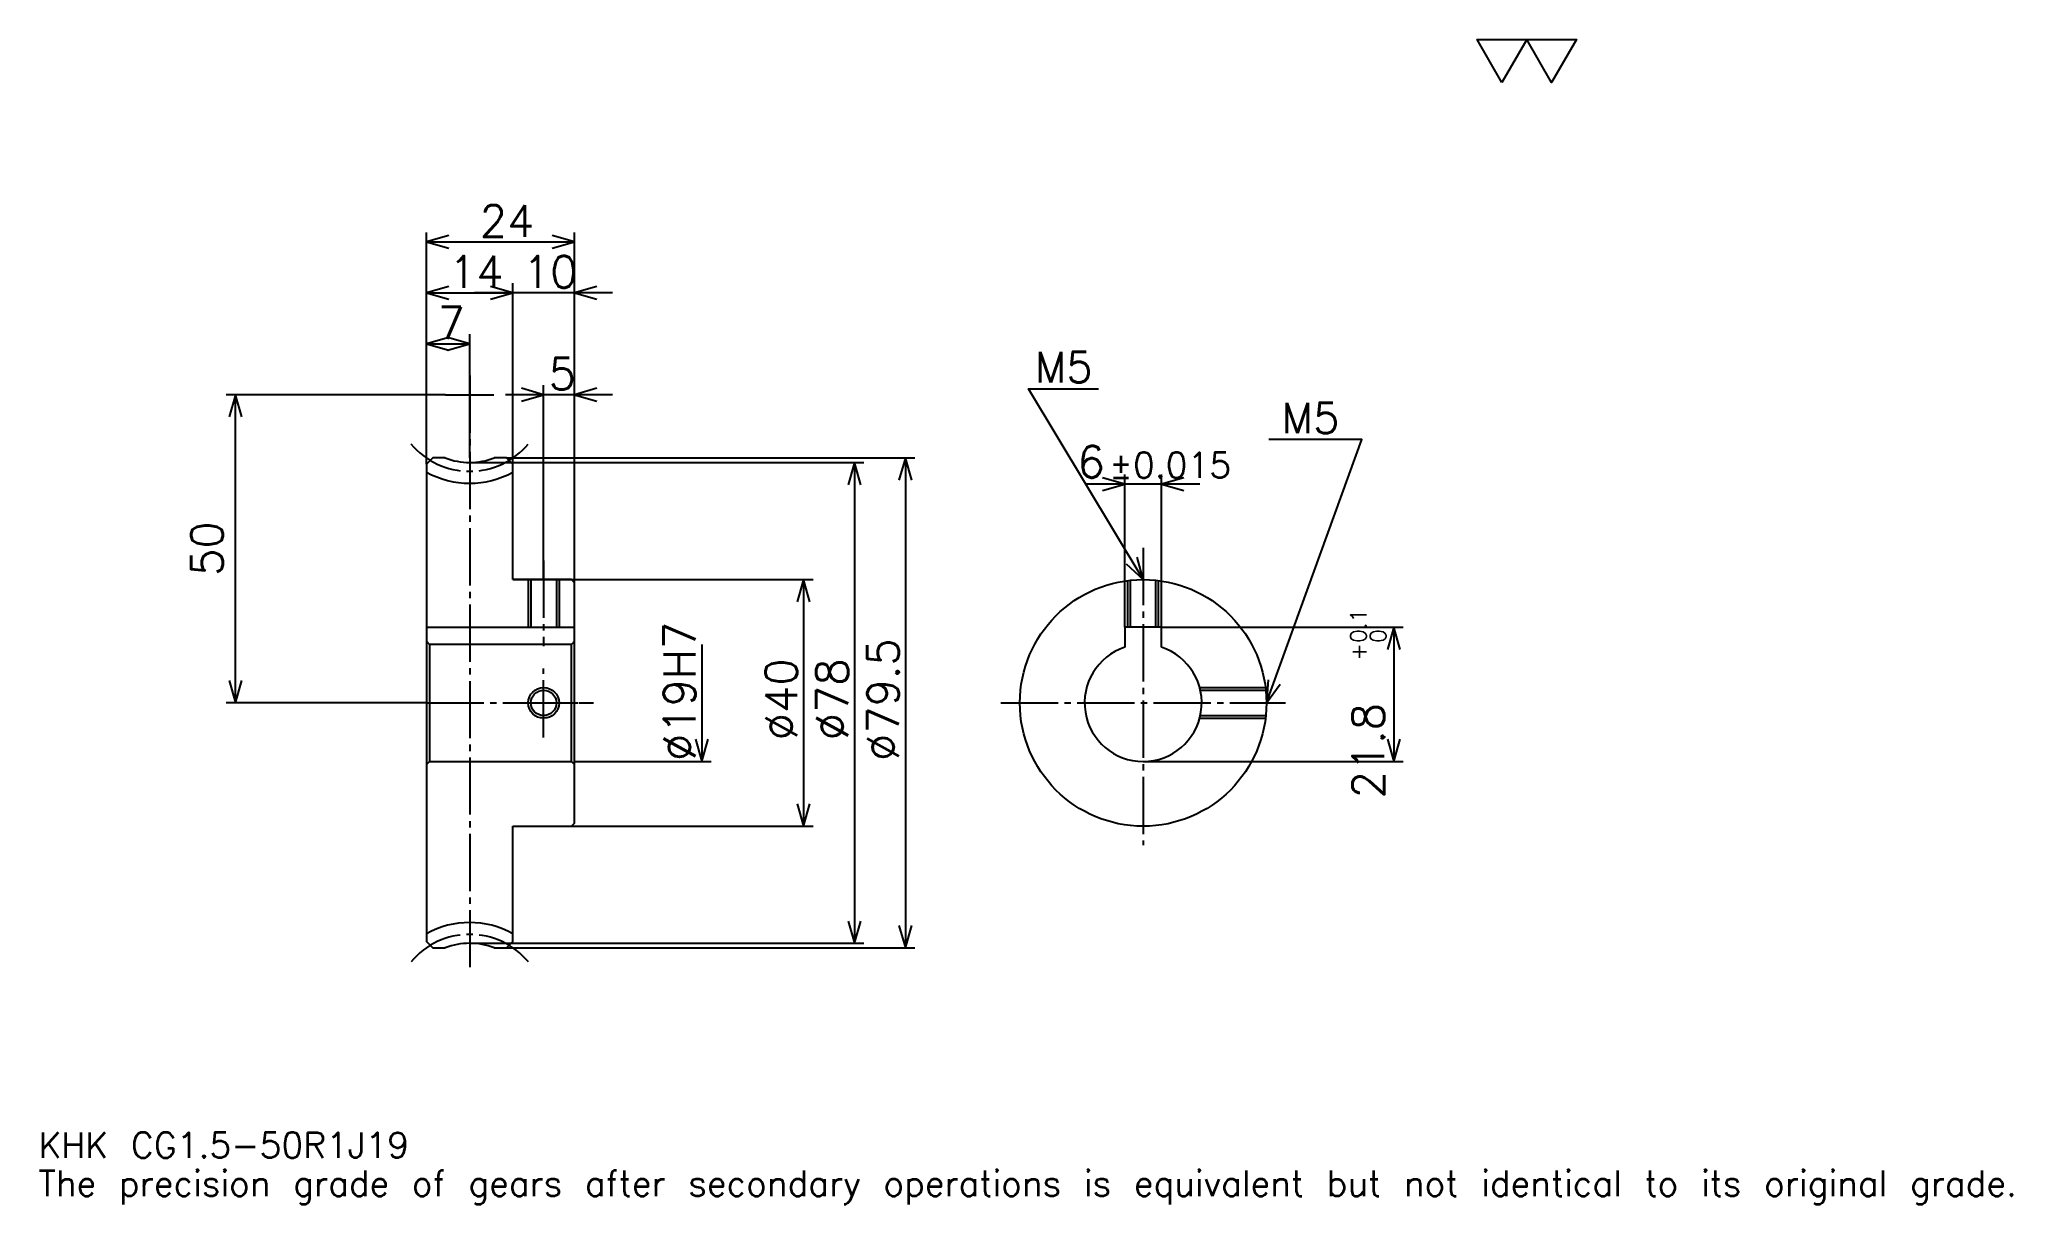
# Model space of a CAD drawing. Extents: x 10 to 331, y 4 to 193.
import ezdxf

# ---------------------------------------------------------------- set-up
doc = ezdxf.new("R2010")
doc.units = 0
doc.linetypes.add('DASHDOT', pattern=[12.387097, 9.290323, -1.032258, 1.032258, -1.032258])
doc.layers.get('0').update_dxf_attribs({"linetype": 'CONTINUOUS'})
doc.layers.add('DASHDOT', color=6, linetype='DASHDOT')
doc.styles.add('KANJI', font='TXT', dxfattribs={"bigfont": 'BIGFONT'})

msp = doc.modelspace()

# ---------------------------------------------------------------- linework, layer by layer
at = {"color": 5}
for p, q in [((73.290321, 124.911293), (73.290321, 161.483871)), ((97.290321, 124.911293), (97.290321, 161.483871)), ((73.290321, 159.935486), (97.290321, 159.935486)), ((73.290321, 151.677429), (87.290321, 151.677429)), ((103.483871, 151.677429), (81.096771, 151.677429)), ((87.290321, 124.911293), (87.290321, 153.2258)), ((80.290321, 124.911293), (80.290321, 144.967743)), ((73.290321, 143.419357), (80.290321, 143.419357)), ((76.387093, 135.161285), (40.774193, 135.161285)), ((42.322578, 85.161293), (42.322578, 135.161285)), ((103.483871, 135.161285), (86.096771, 135.161285)), ((92.290321, 124.911293), (92.290321, 136.709686)), ((73.290321, 123.879036), (73.290321, 124.911293)), ((86.258064, 124.911293), (97.290321, 124.911293)), ((87.290321, 123.879036), (87.290321, 124.911293)), ((92.290321, 105.161293), (92.290321, 124.911293)), ((92.290321, 105.161293), (92.290321, 124.911293)), ((97.290321, 124.911293), (152.516113, 124.911293)), ((97.290321, 104.661293), (97.290321, 124.911293)), ((150.967743, 124.911293), (150.967743, 45.411293)), ((80.290321, 124.161293), (97.290321, 124.161293)), ((97.290321, 124.161293), (144.258057, 124.161293)), ((142.709686, 124.161293), (142.709686, 46.161293)), ((186.548386, 97.461296), (186.548386, 122.193558)), ((192.548386, 97.461296), (192.548386, 122.193558)), ((198.741943, 120.645164), (180.354828, 120.645164)), ((87.290321, 105.161293), (97.290321, 105.161293)), ((97.290321, 105.161293), (136, 105.161293)), ((134.451614, 105.161293), (134.451614, 65.161293)), ((192.548386, 97.461296), (231.741943, 97.461296)), ((230.193542, 97.461296), (230.193542, 75.661293)), ((117.935486, 94.661293), (117.935486, 75.661293)), ((73.290321, 85.161293), (40.774193, 85.161293)), ((97.290321, 75.661293), (119.483871, 75.661293)), ((189.548386, 75.661293), (231.741943, 75.661293)), ((87.290321, 65.161293), (97.290321, 65.161293)), ((97.290321, 65.161293), (136, 65.161293)), ((80.290321, 46.161293), (97.290321, 46.161293)), ((86.258064, 45.411293), (97.290321, 45.411293)), ((97.290321, 46.161293), (144.258057, 46.161293)), ((97.290321, 45.411293), (152.516113, 45.411293))]:
    msp.add_line(p, q, dxfattribs=at)
at = {"color": 4}
for p, q in [((73.290321, 97.461296), (97.290321, 97.461296)), ((97.290321, 95.161293), (96.790321, 94.661293)), ((73.290321, 75.161293), (73.790321, 75.661293)), ((97.290321, 75.161293), (96.790321, 75.661293))]:
    msp.add_line(p, q, dxfattribs=at)
at = {"color": 7}
msp.add_lwpolyline([(247.741928, 185.806458), (243.716125, 192.784515), (259.819336, 192.784515), (255.793549, 185.806458), (251.767731, 192.784515), (247.741928, 185.806458)], dxfattribs=at)
at = {"color": 5}
for points in [[(76.903221, 160.967743), (73.290321, 159.935486), (76.903221, 158.903229)], [(93.677414, 158.903229), (97.290321, 159.935486), (93.677414, 160.967743)], [(76.903221, 152.709686), (73.290321, 151.677429), (76.903221, 150.645172)], [(83.677414, 150.645172), (87.290321, 151.677429), (83.677414, 152.709686)], [(83.677414, 150.645172), (87.290321, 151.677429), (83.677414, 152.709686)], [(100.903229, 152.709686), (97.290321, 151.677429), (100.903229, 150.645172)], [(76.903221, 144.451614), (73.290321, 143.419357), (76.903221, 142.3871)], [(76.677422, 142.3871), (80.290321, 143.419357), (76.677422, 144.451614)], [(43.354839, 131.548386), (42.322578, 135.161285), (41.290321, 131.548386)], [(88.677414, 134.129028), (92.290321, 135.161285), (88.677414, 136.193542)], [(100.903229, 136.193542), (97.290321, 135.161285), (100.903229, 134.129028)], [(189.548386, 105.161293), (170.967743, 136.129028), (182.322571, 136.129028)], [(152, 121.298386), (150.967743, 124.911293), (149.935486, 121.298386)], [(209.548401, 85.161293), (225.032257, 127.870972), (209.961273, 127.870972)], [(143.741943, 120.548386), (142.709686, 124.161293), (141.677429, 120.548386)], [(182.935486, 119.612907), (186.548386, 120.645164), (182.935486, 121.677422)], [(196.161285, 121.677422), (192.548386, 120.645164), (196.161285, 119.612907)], [(186.804413, 107.728241), (189.548386, 105.161293), (188.574707, 108.790421)], [(135.483871, 101.548386), (134.451614, 105.161293), (133.419357, 101.548386)], [(231.2258, 93.848389), (230.193542, 97.461296), (229.161285, 93.848389)], [(41.290321, 88.774193), (42.322578, 85.161293), (43.354839, 88.774193)], [(209.809326, 88.909698), (209.548401, 85.161293), (211.750244, 88.206047)], [(116.903229, 79.274193), (117.935486, 75.661293), (118.967743, 79.274193)], [(229.161285, 79.2742), (230.193542, 75.661293), (231.2258, 79.2742)], [(133.419357, 68.7742), (134.451614, 65.161293), (135.483871, 68.7742)], [(141.677429, 49.774197), (142.709686, 46.161293), (143.741943, 49.774197)], [(149.935486, 49.024197), (150.967743, 45.411293), (152, 49.024197)]]:
    msp.add_lwpolyline(points, dxfattribs=at)
at = {"color": 4}
for points in [[(76.298141, 124.911293), (74.322578, 124.911293), (73.290321, 123.879036), (73.290321, 75.161293)], [(87.290321, 105.161293), (87.290321, 123.879036), (86.258064, 124.911293), (84.282501, 124.911293)], [(87.290321, 65.161293), (96.790321, 65.161293), (97.290321, 65.661293), (97.290321, 104.661293), (96.790321, 105.161293), (87.290321, 105.161293)], [(89.790321, 105.161293), (89.790321, 97.461296)], [(90.225319, 105.161293), (90.225319, 97.461296)], [(94.355324, 105.161293), (94.355324, 97.461296)], [(94.790321, 105.161293), (94.790321, 97.461296)], [(187.048386, 97.461296), (187.048386, 105.004425)], [(187.483383, 97.461296), (187.483383, 105.054398)], [(191.613388, 97.461296), (191.613388, 105.054398)], [(192.048386, 97.461296), (192.048386, 105.004425)], [(192.548386, 94.175171), (192.548386, 97.461296), (186.548386, 97.461296), (186.548386, 94.175171)], [(73.290321, 95.161293), (73.790321, 94.661293), (73.790321, 75.661293), (96.790321, 75.661293), (96.790321, 94.661293), (73.790321, 94.661293)], [(198.713531, 87.661293), (209.39151, 87.661293)], [(198.821228, 87.226295), (209.441498, 87.226295)], [(198.713531, 82.661293), (209.39151, 82.661293)], [(198.821228, 83.096291), (209.441498, 83.096291)], [(73.290321, 75.161293), (73.290321, 46.44355), (74.322578, 45.411293), (76.298141, 45.411293)], [(84.282501, 45.411293), (86.258064, 45.411293), (87.290321, 46.44355), (87.290321, 65.161293)]]:
    msp.add_lwpolyline(points, dxfattribs=at)
for centre, radius in [((189.548386, 85.161293), 20), ((92.290321, 85.161293), 2.065)]:
    msp.add_circle(centre, radius, dxfattribs=at)
at = {"color": 7}
msp.add_circle((92.290321, 85.161293), 2.5, dxfattribs=at)
at = {"color": 4}
for centre, radius, start, end in [((80.290321, 135.161285), 11, 248.72003407, 291.27996593), ((80.290321, 135.161285), 14.375, 240.85925873, 299.14074127), ((189.548386, 85.161293), 9.5, 108.40848033, 71.59151967), ((80.290321, 35.161293), 14.375, 60.85925873, 119.14074127), ((80.290321, 35.161293), 11, 68.72003407, 111.27996593)]:
    msp.add_arc(centre, radius, start, end, dxfattribs=at)
at = {"layer": 'DASHDOT', "color": 7}
for p, q in [((80.290321, 138.258072), (80.290321, 42.314518)), ((76.387093, 135.161285), (84.19355, 135.161285)), ((189.548386, 110.322586), (189.548386, 62.064518)), ((73.290321, 85.161293), (100.3871, 85.161293)), ((166.451614, 85.161293), (212.645172, 85.161293))]:
    msp.add_line(p, q, dxfattribs=at)
for points in [[(92.290321, 108.258072), (92.290321, 94.364517)], [(92.290321, 79.564522), (92.290321, 90.758064)], [(86.69355, 85.161293), (97.8871, 85.161293)]]:
    msp.add_lwpolyline(points, dxfattribs=at)
for centre, start, end in [((80.290321, 135.161285), 220.00000449, 319.99999551), ((80.290321, 35.161293), 40.00000449, 139.99999551)]:
    msp.add_arc(centre, 12.435, start, end, dxfattribs=at)

# ---------------------------------------------------------------- texts
at = {"color": 7, "style": 'KANJI'}
for s, height, p in [('24', 5.16129, (81.935486, 160.761292)), ('14', 5.16129, (76.935486, 152.503235)), ('10', 5.16129, (88.935486, 152.503235)), ('7', 5.16129, (75.1129, 144.245163)), ('5', 5.16129, (93.1129, 135.987091)), ('M5', 4.954839, (172, 137.161285)), ('M5', 4.954839, (212.025787, 128.903229)), ('6', 5.16129, (178.89447, 121.677422)), ('%%p0.015', 4.129032, (184.00351, 121.677422)), ('KHK CG1.5-50R1J19', 4.129032, (10.32258, 11.354838)), ('The precision grade of gears after secondary operations is equivalent but not identical to its original grade.', 4.129032, (10.32258, 5.16129))]:
    msp.add_text(s, height=height, dxfattribs=at).set_placement(p)
for s, height, p in [('50', 5.16129, (40.258064, 105.7742)), ('0.1', 2.580645, (225.754852, 94.895035)), ('%%c19H7', 5.16129, (116.903229, 75.741936)), ('0', 2.580645, (228.954834, 94.895035)), ('%%c79.5', 5.16129, (149.935486, 75.741943)), ('+', 2.580645, (225.754852, 92.004715)), ('%%c40', 5.16129, (133.419357, 79.096779)), ('%%c78', 5.16129, (141.677429, 79.096771)), ('21.8', 5.16129, (228.645172, 69.664604))]:
    msp.add_text(s, height=height, rotation=90, dxfattribs=at).set_placement(p)

doc.saveas('drawing.dxf')
